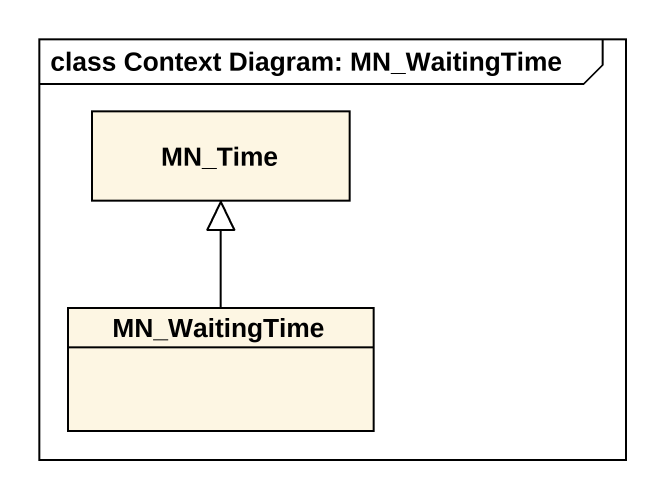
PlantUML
@startuml
mainframe class Context Diagram: MN_WaitingTime
hide circle
hide empty members
class MN_Time
class MN_WaitingTime
MN_WaitingTime -up-|> MN_Time
@enduml
